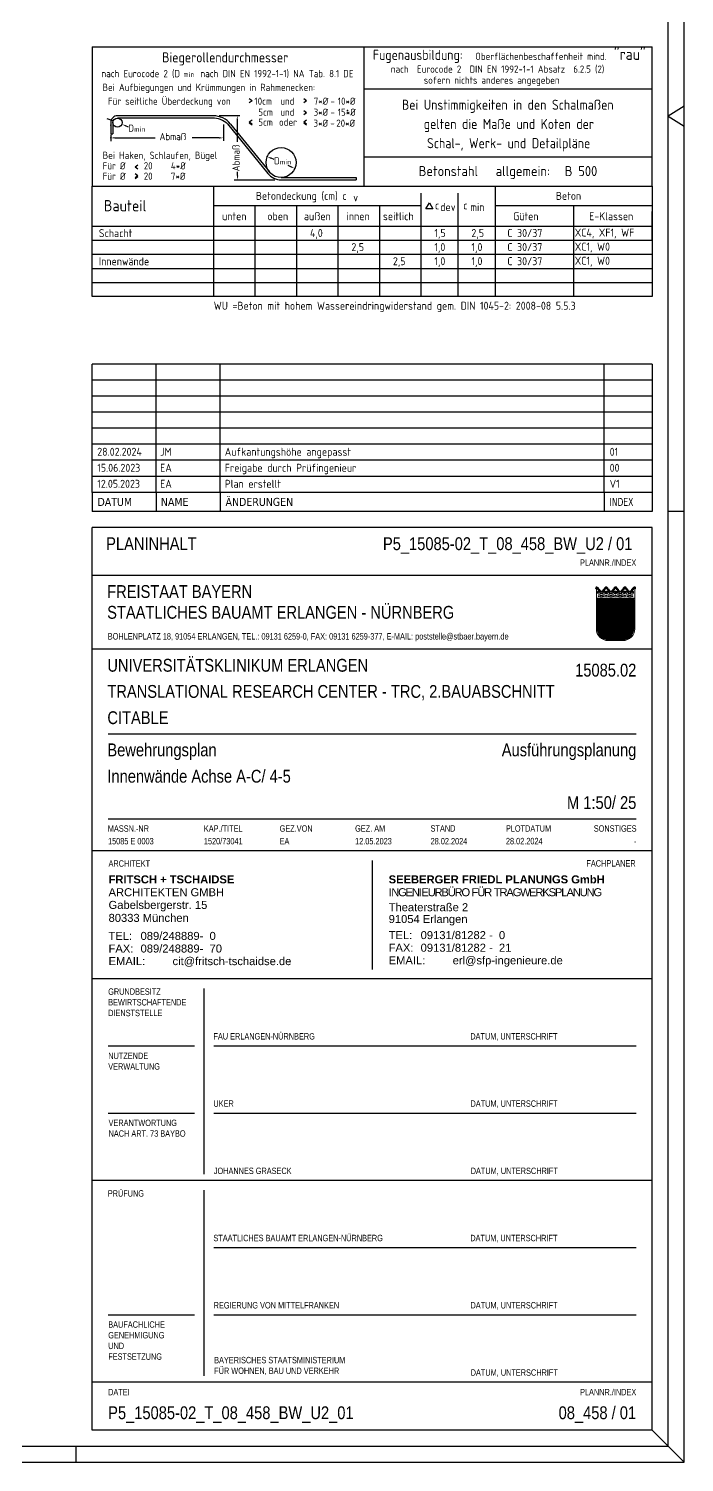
# Model space of a CAD drawing. Extents: x 40 to 158, y 100 to 142.
# Drawn here: x 98.66 to 108.91, y 99.59 to 121.98 of the extents above; entities that cross this region are included whole.
import ezdxf
from ezdxf.enums import TextEntityAlignment as Align

# ---------------------------------------------------------------- set-up
doc = ezdxf.new("R2010")
doc.units = 0
doc.header["$LTSCALE"] = 0.5
doc.linetypes.add('AUSGEZOGEN', pattern=[1000.01, 1000, 0.01])
for name, color, linetype in [('40 A Plankopf Text F+T', 7, 'Continuous'), ('BET-ANS', 7, 'Continuous'), ('RAHMEN', 7, 'Continuous'), ('STEMPEL', 7, 'Continuous'), ('TEXT', 7, 'Continuous')]:
    doc.layers.add(name, color=color, linetype=linetype)
doc.layers.add('NOPLOT', color=7, linetype='Continuous', plot=False)
doc.styles.add('ERSTELLTER_STIL_3', font='arial.ttf')
doc.styles.add('ERSTELLTER_STIL_4', font='arialbd.ttf')
doc.styles.add('helv', font='tahoma.ttf')
doc.styles.add('plankopf_ArialN', font='ARIALN.TTF')
doc.styles.add('txt', font='isocp.shx')
pattern_1 = [(0, (-322.07857, -163.97815), (8e-17, 0.254), [])]

# ---------------------------------------------------------------- blocks, each defined once
blk = doc.blocks.new('Bundeslandwappen')
at = {"lineweight": 9, "true_color": 0xffffff}
for points in [[(-5.75, 16.5), (-5.98, 16.5), (-5.98, 16.29), (-5.75, 16.29)], [(-5.09, 15.68), (-5.31, 15.68), (-5.31, 15.47), (-5.09, 15.47)], [(-3.49, 15.68), (-3.71, 15.68), (-3.71, 15.47), (-3.49, 15.47)], [(-2.82, 16.5), (-3.05, 16.5), (-3.05, 16.29), (-2.82, 16.29)], [(-2.15, 15.68), (-2.38, 15.68), (-2.38, 15.47), (-2.15, 15.47)], [(-0.56, 15.68), (-0.78, 15.68), (-0.78, 15.47), (-0.56, 15.47)], [(0.11, 16.5), (-0.11, 16.5), (-0.11, 16.29), (0.11, 16.29)], [(0.78, 15.68), (0.56, 15.68), (0.56, 15.47), (0.78, 15.47)], [(2.38, 15.68), (2.15, 15.68), (2.15, 15.47), (2.38, 15.47)], [(3.05, 16.5), (2.82, 16.5), (2.82, 16.29), (3.05, 16.29)], [(3.71, 15.68), (3.49, 15.68), (3.49, 15.47), (3.71, 15.47)], [(5.31, 15.68), (5.09, 15.68), (5.09, 15.47), (5.31, 15.47)], [(5.98, 16.5), (5.75, 16.5), (5.75, 16.29), (5.98, 16.29)]]:
    blk.add_hatch(color=7, dxfattribs=at).paths.add_polyline_path(points)
at = {"true_color": 0xffffff}
for points in [[(-5.34, 12.59), (-5.7, 12.59), (-5.7, 12.19), (-5.07, 11.96)], [(-3.57, 8.42), (-5.7, 9.18), (-5.7, 6.17), (-2.07, 4.88)], [(-1.42, 10.67), (-5.07, 11.96), (-3.57, 8.42), (0.08, 7.13)], [(0.86, 12.59), (-2.24, 12.59), (-1.42, 10.67), (2.23, 9.38)], [(3.96, 12.59), (1.66, 12.59), (4.37, 11.63)], [(5.7, 8.15), (2.23, 9.38), (3.73, 5.84), (5.7, 5.14)], [(5.7, 11.16), (4.37, 11.63), (5.7, 8.5)], [(-5.7, 6.14), (-5.7, 3.7, 0.041392), (-5.65, 3.14), (-4.21, 2.63)], [(1.58, 3.59), (-2.07, 4.88), (-0.56, 1.34), (2.36, 0.3, 0.043654), (2.95, 0.36)], [(3.73, 5.84), (0.08, 7.13), (1.58, 3.59), (5.23, 2.29)], [(-0.56, 1.34), (-4.21, 2.63), (-3.29, 0.45, 0.073774), (-2.3, 0.3), (-0.12, 0.3)]]:
    blk.add_hatch(color=7, dxfattribs=at).paths.add_polyline_path(points)
at = {"lineweight": 9}
h = blk.add_hatch(dxfattribs=at)
h.set_pattern_fill('ANSI31', color=256, scale=0.08, angle=315, style=0)
h.set_pattern_definition(pattern_1)
h.paths.add_polyline_path([(-5.07, 11.96), (-5.7, 12.19), (-5.7, 9.18), (-3.57, 8.42)])
h = blk.add_hatch(dxfattribs=at)
h.set_pattern_fill('ANSI31', color=256, scale=0.08, angle=315, style=0)
h.set_pattern_definition(pattern_1)
h.paths.add_polyline_path([(-2.24, 12.59), (-5.34, 12.59), (-5.07, 11.96), (-1.42, 10.67)])
h = blk.add_hatch(dxfattribs=at)
h.set_pattern_fill('ANSI31', color=256, scale=0.08, angle=315, style=0)
h.set_pattern_definition(pattern_1)
h.paths.add_polyline_path([(2.23, 9.38), (-1.42, 10.67), (0.08, 7.13), (3.73, 5.84)])
h = blk.add_hatch(dxfattribs=at)
h.set_pattern_fill('ANSI31', color=256, scale=0.08, angle=315, style=0)
h.set_pattern_definition(pattern_1)
h.paths.add_polyline_path([(4.37, 11.63), (1.66, 12.59), (0.86, 12.59), (2.23, 9.38), (5.7, 8.15), (5.7, 8.5)])
h = blk.add_hatch(dxfattribs=at)
h.set_pattern_fill('ANSI31', color=256, scale=0.08, angle=315, style=0)
h.set_pattern_definition(pattern_1)
h.paths.add_polyline_path([(5.7, 12.59), (3.96, 12.59), (4.37, 11.63), (5.7, 11.16)])
h = blk.add_hatch(dxfattribs=at)
h.set_pattern_fill('ANSI31', color=256, scale=0.08, angle=315, style=0)
h.set_pattern_definition(pattern_1)
h.paths.add_polyline_path([(-2.07, 4.88), (-5.7, 6.17), (-5.7, 6.14), (-4.21, 2.63), (-0.56, 1.34)])
h = blk.add_hatch(dxfattribs=at)
h.set_pattern_fill('ANSI31', color=256, scale=0.08, angle=315, style=0)
h.set_pattern_definition(pattern_1)
h.paths.add_polyline_path([(0.08, 7.13), (-3.57, 8.42), (-2.07, 4.88), (1.58, 3.59)])
h = blk.add_hatch(dxfattribs=at)
h.set_pattern_fill('ANSI31', color=256, scale=0.08, angle=315, style=0)
h.set_pattern_definition(pattern_1)
h.paths.add_polyline_path([(5.7, 5.14), (3.73, 5.84), (5.23, 2.29), (5.37, 2.24, 0.111178), (5.7, 3.7)])
h = blk.add_hatch(dxfattribs=at)
h.set_pattern_fill('ANSI31', color=256, scale=0.08, angle=315, style=0)
h.set_pattern_definition(pattern_1)
h.paths.add_polyline_path([(-4.21, 2.63), (-5.65, 3.14, 0.285055), (-3.29, 0.45)])
h = blk.add_hatch(dxfattribs=at)
h.set_pattern_fill('ANSI31', color=256, scale=0.08, angle=315, style=0)
h.set_pattern_definition(pattern_1)
h.paths.add_polyline_path([(-0.56, 1.34), (-0.12, 0.3), (2.3, 0.3, 0.004354), (2.36, 0.3)])
h = blk.add_hatch(dxfattribs=at)
h.set_pattern_fill('ANSI31', color=256, scale=0.08, angle=315, style=0)
h.set_pattern_definition(pattern_1)
h.paths.add_polyline_path([(5.31, 2.11), (5.23, 2.29), (1.58, 3.59), (2.95, 0.36, 0.22704)])
for p, q in [((-6, 16.1), (-6, 3.7)), ((-5.64, 14.97), (-5.64, 15.18)), ((-5.61, 16.59), (-5.62, 16.68)), ((-5.33, 15.19), (-5.33, 15.05)), ((-4.68, 14.54), (-5.26, 14.54)), ((-4.12, 14.54), (-3.54, 14.54)), ((-3.47, 15.19), (-3.47, 15.05)), ((-3.36, 13.9), (-2.93, 14.17)), ((-2.93, 13.63), (-3.36, 13.9)), ((-3.19, 16.59), (-3.18, 16.67)), ((-3.16, 14.97), (-3.16, 15.18)), ((-2.93, 15.58), (-2.93, 14.47)), ((-2.93, 14.17), (-2.5, 13.9)), ((-2.5, 13.9), (-2.93, 13.63)), ((-2.71, 14.97), (-2.71, 15.18)), ((-2.68, 16.59), (-2.69, 16.67)), ((-2.4, 15.19), (-2.4, 15.05)), ((-1.74, 14.54), (-2.32, 14.54)), ((-1.19, 14.54), (-0.61, 14.54)), ((-0.54, 15.19), (-0.54, 15.05)), ((0, 14.17), (-0.43, 13.9)), ((-0.43, 13.9), (0, 13.63)), ((-0.25, 16.59), (-0.24, 16.67)), ((-0.22, 14.97), (-0.22, 15.18)), ((0, 15.58), (0, 14.47)), ((0.43, 13.9), (0, 14.17)), ((0, 13.63), (0.43, 13.9)), ((0.22, 14.97), (0.22, 15.18)), ((0.25, 16.59), (0.24, 16.67)), ((0.54, 15.19), (0.54, 15.05)), ((1.19, 14.54), (0.61, 14.54)), ((1.74, 14.54), (2.32, 14.54)), ((2.4, 15.19), (2.4, 15.05)), ((2.93, 14.17), (2.5, 13.9)), ((2.5, 13.9), (2.93, 13.63)), ((2.68, 16.59), (2.69, 16.67)), ((2.71, 14.97), (2.71, 15.18)), ((2.93, 15.58), (2.93, 14.47)), ((3.36, 13.9), (2.93, 14.17)), ((2.93, 13.63), (3.36, 13.9)), ((3.16, 14.97), (3.16, 15.18)), ((3.19, 16.59), (3.18, 16.67)), ((3.47, 15.19), (3.47, 15.05)), ((4.12, 14.54), (3.54, 14.54)), ((4.68, 14.54), (5.26, 14.54)), ((5.33, 15.19), (5.33, 15.05)), ((5.61, 16.59), (5.62, 16.68)), ((5.64, 14.97), (5.64, 15.18)), ((6, 3.7), (6, 16.1)), ((-6, 13.29), (6, 13.29)), ((-6, 12.94), (6, 12.94)), ((-5.7, 12.59), (-5.7, 3.7)), ((-5.7, 12.59), (5.7, 12.59)), ((-5.7, 12.19), (5.7, 8.15)), ((-5.7, 9.18), (5.7, 5.14)), ((-5.34, 12.59), (-0.12, 0.3)), ((-2.24, 12.59), (2.95, 0.36)), ((0.86, 12.59), (5.31, 2.11)), ((1.66, 12.59), (5.7, 11.16)), ((3.96, 12.59), (5.7, 8.5)), ((5.7, 3.7), (5.7, 12.59)), ((-5.7, 6.17), (5.37, 2.24)), ((-5.7, 6.14), (-3.29, 0.45)), ((-5.66, 3.14), (2.36, 0.3)), ((-2.3, 0.3), (2.3, 0.3)), ((-2.3, 0), (2.3, 0))]:
    blk.add_line(p, q, dxfattribs=at)
for points in [[(-5.75, 16.29), (-5.98, 16.29), (-5.98, 16.5), (-5.75, 16.5)], [(-5.09, 15.47), (-5.31, 15.47), (-5.31, 15.68), (-5.09, 15.68)], [(-4.07, 13.71), (-4.83, 13.71), (-4.83, 14.1), (-4.07, 14.1)], [(-3.71, 15.47), (-3.49, 15.47), (-3.49, 15.68), (-3.71, 15.68)], [(-2.82, 16.29), (-3.05, 16.29), (-3.05, 16.5), (-2.82, 16.5)], [(-2.15, 15.47), (-2.38, 15.47), (-2.38, 15.68), (-2.15, 15.68)], [(-1.8, 13.71), (-1.04, 13.71), (-1.04, 14.1), (-1.8, 14.1)], [(-0.78, 15.47), (-0.56, 15.47), (-0.56, 15.68), (-0.78, 15.68)], [(0.11, 16.29), (-0.11, 16.29), (-0.11, 16.5), (0.11, 16.5)], [(0.78, 15.47), (0.56, 15.47), (0.56, 15.68), (0.78, 15.68)], [(1.8, 13.71), (1.04, 13.71), (1.04, 14.1), (1.8, 14.1)], [(2.15, 15.47), (2.38, 15.47), (2.38, 15.68), (2.15, 15.68)], [(3.05, 16.29), (2.82, 16.29), (2.82, 16.5), (3.05, 16.5)], [(3.71, 15.47), (3.49, 15.47), (3.49, 15.68), (3.71, 15.68)], [(4.07, 13.71), (4.83, 13.71), (4.83, 14.1), (4.07, 14.1)], [(5.09, 15.47), (5.31, 15.47), (5.31, 15.68), (5.09, 15.68)], [(5.75, 16.29), (5.98, 16.29), (5.98, 16.5), (5.75, 16.5)]]:
    blk.add_lwpolyline(points, close=True, dxfattribs=at)
for centre in [(-5.28, 13.9), (-3.71, 13.9), (-2.2, 13.9), (-0.68, 13.9), (0.68, 13.9), (2.2, 13.9), (3.71, 13.9), (5.28, 13.9)]:
    blk.add_circle(centre, 0.123, dxfattribs=at)
for centre, radius, start, end in [((-5.89, 16.45), 0.362, 44.6681, 253.1183), ((-5.67, 16.67), 0.05, 6.6615, 44.6681), ((-5.49, 15.18), 0.157, 3.2756, 179.5521), ((-5.19, 14.99), 0.453, 182.8328, 261.3043), ((-5.56, 16.59), 0.05, 186.6615, 265.6209), ((-5.42, 15.99), 0.179, 74.7883, 15.1356), ((-5.59, 16.26), 0.281, 346.0232, 85.6209), ((-5.36, 16.21), 0.05, 254.7883, 346.0232), ((-5.26, 15.23), 0.191, 249.6358, 3.0857), ((-5.2, 16.05), 0.05, 93.0633, 195.1356), ((-5.19, 15.87), 0.224, 350.9542, 93.0633), ((-5.02, 15.24), 0.05, 82.9467, 183.0857), ((-4.99, 15.54), 0.249, 262.9467, 77.8855), ((-4.92, 15.83), 0.05, 170.9542, 257.8855), ((-4.62, 14.89), 0.224, 71.4, 0), ((-4.71, 14.85), 0.312, 275.9649, 353.9773), ((-4.4, 15.24), 0.208, 317.0775, 222.9225), ((-4.18, 14.89), 0.224, 180, 108.6), ((-4.09, 14.85), 0.312, 186.0227, 264.0351), ((-3.81, 15.54), 0.249, 102.1145, 277.0533), ((-3.88, 15.83), 0.05, 282.1145, 9.0458), ((-3.61, 15.87), 0.224, 86.9367, 189.0458), ((-3.78, 15.24), 0.05, 356.9143, 97.0533), ((-3.54, 15.23), 0.191, 176.9143, 290.3642), ((-3.6, 16.05), 0.05, 344.8644, 86.9367), ((-3.38, 15.99), 0.179, 164.8644, 105.2117), ((-3.61, 14.99), 0.453, 278.6957, 357.1672), ((-3.21, 16.26), 0.281, 94.3791, 193.9768), ((-3.44, 16.21), 0.05, 193.9768, 285.2117), ((-3.31, 15.18), 0.157, 0.4479, 176.7244), ((-3.24, 16.59), 0.05, 274.3791, 353.3385), ((-3.13, 16.67), 0.05, 155.2288, 173.3385), ((-2.93, 16.58), 0.264, 24.0166, 155.3409), ((-2.55, 15.18), 0.157, 3.2756, 179.5521), ((-2.26, 14.99), 0.453, 182.8328, 261.3043), ((-2.74, 16.66), 0.05, 6.6615, 24.0166), ((-2.63, 16.59), 0.05, 186.6615, 265.6209), ((-2.49, 15.99), 0.179, 74.7883, 15.1356), ((-2.65, 16.26), 0.281, 346.0232, 85.6209), ((-2.43, 16.21), 0.05, 254.7883, 346.0232), ((-2.33, 15.23), 0.191, 249.6358, 3.0857), ((-2.27, 16.05), 0.05, 93.0633, 195.1356), ((-2.26, 15.87), 0.224, 350.9542, 93.0633), ((-2.09, 15.24), 0.05, 82.9467, 183.0857), ((-2.05, 15.54), 0.249, 262.9467, 77.8855), ((-1.99, 15.83), 0.05, 170.9542, 257.8855), ((-1.69, 14.89), 0.224, 71.4, 0), ((-1.78, 14.85), 0.312, 275.9649, 353.9773), ((-1.47, 15.24), 0.208, 317.0775, 222.9225), ((-1.24, 14.89), 0.224, 180, 108.6), ((-1.16, 14.85), 0.312, 186.0227, 264.0351), ((-0.88, 15.54), 0.249, 102.1145, 277.0533), ((-0.94, 15.83), 0.05, 282.1145, 9.0458), ((-0.67, 15.87), 0.224, 86.9367, 189.0458), ((-0.84, 15.24), 0.05, 356.9143, 97.0533), ((-0.6, 15.23), 0.191, 176.9143, 290.3642), ((-0.66, 16.05), 0.05, 344.8644, 86.9367), ((-0.44, 15.99), 0.179, 164.8644, 105.2117), ((-0.68, 14.99), 0.453, 278.6957, 357.1672), ((-0.28, 16.26), 0.281, 94.3791, 193.9768), ((-0.5, 16.21), 0.05, 193.9768, 285.2117), ((-0.38, 15.18), 0.157, 0.4479, 176.7244), ((-0.3, 16.59), 0.05, 274.3791, 353.3385), ((0, 16.58), 0.264, 24.0166, 155.3409), ((-0.19, 16.67), 0.05, 155.2288, 173.3385), ((0.38, 15.18), 0.157, 3.2756, 179.5521), ((0.68, 14.99), 0.453, 182.8328, 261.3043), ((0.19, 16.66), 0.05, 6.6615, 24.0166), ((0.3, 16.59), 0.05, 186.6615, 265.6209), ((0.44, 15.99), 0.179, 74.7883, 15.1356), ((0.28, 16.26), 0.281, 346.0232, 85.6209), ((0.5, 16.21), 0.05, 254.7883, 346.0232), ((0.6, 15.23), 0.191, 249.6358, 3.0857), ((0.66, 16.05), 0.05, 93.0633, 195.1356), ((0.67, 15.87), 0.224, 350.9542, 93.0633), ((0.84, 15.24), 0.05, 82.9467, 183.0857), ((0.88, 15.54), 0.249, 262.9467, 77.8855), ((0.94, 15.83), 0.05, 170.9542, 257.8855), ((1.24, 14.89), 0.224, 71.4, 0), ((1.16, 14.85), 0.312, 275.9649, 353.9773), ((1.47, 15.24), 0.208, 317.0775, 222.9225), ((1.69, 14.89), 0.224, 180, 108.6), ((1.78, 14.85), 0.312, 186.0227, 264.0351), ((2.05, 15.54), 0.249, 102.1145, 277.0533), ((1.99, 15.83), 0.05, 282.1145, 9.0458), ((2.26, 15.87), 0.224, 86.9367, 189.0458), ((2.09, 15.24), 0.05, 356.9143, 97.0533), ((2.33, 15.23), 0.191, 176.9143, 290.3642), ((2.27, 16.05), 0.05, 344.8644, 86.9367), ((2.49, 15.99), 0.179, 164.8644, 105.2117), ((2.26, 14.99), 0.453, 278.6957, 357.1672), ((2.65, 16.26), 0.281, 94.3791, 193.9768), ((2.43, 16.21), 0.05, 193.9768, 285.2117), ((2.55, 15.18), 0.157, 0.4479, 176.7244), ((2.63, 16.59), 0.05, 274.3791, 353.3385), ((2.93, 16.58), 0.264, 24.0166, 155.3409), ((2.74, 16.67), 0.05, 155.2288, 173.3385), ((3.31, 15.18), 0.157, 3.2756, 179.5521), ((3.61, 14.99), 0.453, 182.8328, 261.3043), ((3.13, 16.66), 0.05, 6.6615, 24.0166), ((3.24, 16.59), 0.05, 186.6615, 265.6209), ((3.38, 15.99), 0.179, 74.7883, 15.1356), ((3.21, 16.26), 0.281, 346.0232, 85.6209), ((3.44, 16.21), 0.05, 254.7883, 346.0232), ((3.54, 15.23), 0.191, 249.6358, 3.0857), ((3.6, 16.05), 0.05, 93.0633, 195.1356), ((3.61, 15.87), 0.224, 350.9542, 93.0633), ((3.78, 15.24), 0.05, 82.9467, 183.0857), ((3.81, 15.54), 0.249, 262.9467, 77.8855), ((3.88, 15.83), 0.05, 170.9542, 257.8855), ((4.18, 14.89), 0.224, 71.4, 0), ((4.09, 14.85), 0.312, 275.9649, 353.9773), ((4.4, 15.24), 0.208, 317.0775, 222.9225), ((4.62, 14.89), 0.224, 180, 108.6), ((4.71, 14.85), 0.312, 186.0227, 264.0351), ((4.99, 15.54), 0.249, 102.1145, 277.0533), ((4.92, 15.83), 0.05, 282.1145, 9.0458), ((5.19, 15.87), 0.224, 86.9367, 189.0458), ((5.02, 15.24), 0.05, 356.9143, 97.0533), ((5.26, 15.23), 0.191, 176.9143, 290.3642), ((5.2, 16.05), 0.05, 344.8644, 86.9367), ((5.42, 15.99), 0.179, 164.8644, 105.2117), ((5.19, 14.99), 0.453, 278.6957, 357.1672), ((5.59, 16.26), 0.281, 94.3791, 193.9768), ((5.36, 16.21), 0.05, 193.9768, 285.2117), ((5.49, 15.18), 0.157, 0.4479, 176.7244), ((5.56, 16.59), 0.05, 274.3791, 353.3385), ((5.67, 16.67), 0.05, 135.3319, 173.3385), ((5.89, 16.45), 0.362, 286.8817, 135.3319), ((-2.3, 3.7), 3.7, 180, 270), ((-2.3, 3.7), 3.4, 180, 270), ((2.3, 3.7), 3.7, 270, 0), ((2.3, 3.7), 3.4, 270, 0)]:
    blk.add_arc(centre, radius, start, end, dxfattribs=at)
blk = doc.blocks.new('Plankopf_PU')
for p, q in [((-18.5, 25.4), (-18.5, 27.7)), ((-1, 27.7), (-18.5, 27.7)), ((-1, 27.7), (-18.5, 27.7)), ((-1, 25.4), (-1, 27.7)), ((-1, 25.4), (-18.5, 25.4)), ((-1, 25.4), (-18.5, 25.4)), ((-18.5, 19.1), (-18.5, 25.4)), ((-1, 19.1), (-1, 25.4)), ((-1.5, 22.75), (-18, 22.75)), ((-18, 20.1), (-1.5, 20.1)), ((-18.5, 15.1), (-18.5, 19.1)), ((-1, 19.1), (-18.5, 19.1)), ((-1, 15.1), (-1, 19.1)), ((-9.75, 18.8), (-9.75, 15.4)), ((-1, 15.1), (-18.5, 15.1)), ((-1, 15.1), (-18.5, 15.1)), ((-18.5, 8.8), (-18.5, 15.1)), ((-15, 9), (-15, 14.8)), ((-1, 8.8), (-1, 15.1)), ((-15.3, 13), (-18, 13)), ((-1.5, 13), (-14.7, 13)), ((-15.3, 10.9), (-18, 10.9)), ((-1.5, 10.9), (-14.7, 10.9)), ((-18.5, 2.5), (-18.5, 8.8)), ((-1, 8.8), (-18.5, 8.8)), ((-1, 2.5), (-1, 8.8)), ((-15, 2.7), (-15, 8.5)), ((-1.5, 6.7), (-14.7, 6.7)), ((-15.3, 4.6), (-18, 4.6)), ((-1.5, 4.6), (-14.7, 4.6)), ((-1, 2.5), (-18.5, 2.5)), ((-18.5, 1), (-18.5, 2.5)), ((-1, 2.5), (-18.5, 2.5)), ((-1, 1), (-1, 2.5)), ((-1, 1), (-18.5, 1))]:
    blk.add_line(p, q)
at = {"xscale": 0.1, "yscale": 0.1, "zscale": 0.1}
blk.add_blockref('Bundeslandwappen', (-2.148, 25.669), dxfattribs=at)
at = {"linetype": 'AUSGEZOGEN', "lineweight": 35, "style": 'plankopf_ArialN'}
for s, height, p in [('FREISTAAT BAYERN', 0.4, (-18.032, 27.401)), ('PRÜFUNG', 0.2, (-18.013, 8.5))]:
    blk.add_text(s, height=height, dxfattribs=at).set_placement(p, align=Align.TOP_LEFT)
blk.add_text('STAATLICHES BAUAMT ERLANGEN - NÜRNBERG', height=0.4, dxfattribs=at).set_placement((-18.032, 26.552), align=Align.MIDDLE_LEFT)
at = {"style": 'plankopf_ArialN'}
for s, p in [('BOHLENPLATZ 18, 91054 ERLANGEN, TEL.: 09131 6259-0, FAX: 09131 6259-377, E-MAIL: poststelle@stbaer.bayern.de', (-18.012, 25.702)), ('MASSN.-NR', (-18.011, 19.698)), ('KAP./TITEL', (-15.01, 19.698)), ('GEZ.VON', (-12.644, 19.7)), ('GEZ. AM', (-10.286, 19.7)), ('STAND', (-7.927, 19.702)), ('PLOTDATUM', (-5.574, 19.7)), ('FAU ERLANGEN-NÜRNBERG', (-14.712, 13.207)), ('DATUM, UNTERSCHRIFT', (-6.687, 13.207)), ('UKER', (-14.712, 11.107)), ('DATUM, UNTERSCHRIFT', (-6.68, 11.106)), ('JOHANNES GRASECK', (-14.7, 9.005)), ('DATUM, UNTERSCHRIFT', (-6.675, 9.005)), ('STAATLICHES BAUAMT ERLANGEN-NÜRNBERG', (-14.712, 6.907)), ('DATUM, UNTERSCHRIFT', (-6.687, 6.907)), ('REGIERUNG VON MITTELFRANKEN', (-14.705, 4.806)), ('DATUM, UNTERSCHRIFT', (-6.68, 4.806)), ('DATUM, UNTERSCHRIFT', (-6.675, 2.705)), ('DATEI', (-18.002, 2.095))]:
    blk.add_text(s, height=0.2, dxfattribs=at).set_placement(p)
for s, p in [('SONSTIGES', (-1.493, 19.7)), ('PLANNR./INDEX', (-1.501, 2.095))]:
    blk.add_text(s, height=0.2, dxfattribs=at).set_placement(p, align=Align.RIGHT)
at = {"linetype": 'AUSGEZOGEN', "lineweight": 35, "style": 'plankopf_ArialN'}
blk.add_text('ARCHITEKT', height=0.2, dxfattribs=at).set_placement((-17.989, 18.607))
blk.add_text('FACHPLANER', height=0.2, dxfattribs=at).set_placement((-1.52, 18.611), align=Align.RIGHT)
at = {"insert": (-5.574, 19.303), "char_height": 0.2, "attachment_point": 7, "style": 'plankopf_ArialN'}
blk.add_mtext('28.02.2024', dxfattribs=at)
at = {"char_height": 0.2, "attachment_point": 1, "style": 'plankopf_ArialN'}
for s, insert, width in [('GRUNDBESITZ\\PBEWIRTSCHAFTENDE DIENSTSTELLE', (-18, 14.804), 2.5), ('NUTZENDE^JVERWALTUNG', (-17.998, 12.8), 2.69843), ('VERANTWORTUNG  NACH ART. 73 BAYBO', (-17.988, 10.705), 2.68768), ('BAUFACHLICHE GENEHMIGUNG UND FESTSETZUNG', (-17.998, 4.404), 2.2311), ('BAYERISCHES STAATSMINISTERIUM ^JFÜR WOHNEN, BAU UND VERKEHR', (-14.689, 3.294), 9.29412)]:
    blk.add_mtext(s, dxfattribs=dict(at, insert=insert, width=width))
at = {"style": 'plankopf_ArialN'}
for tag, p in [('PROJEKTBEZEICHNUNGZ1', (-18.025, 24.578)), ('PROJEKTBEZEICHNUNGZ2', (-18.025, 23.761)), ('PROJEKTBEZEICHNUNGZ3', (-18.025, 22.941))]:
    blk.add_attdef(tag, text='', height=0.4, dxfattribs=at).set_placement(p, align=Align.BOTTOM_LEFT)
for tag, p in [('GEB.-NR', (-1.5, 24.946)), ('0.000X', (-1.507, 1.749))]:
    blk.add_attdef(tag, text='', height=0.4, dxfattribs=at).set_placement(p, align=Align.TOP_RIGHT)
for tag, p, height in [('PLANINHALTZ1', (-18.025, 22.055), 0.4), ('PLANINHALTZ2', (-18.025, 21.232), 0.4), ('PLANINHALTZ3', (-18.025, 20.409), 0.4), ('MASSN.-NR', (-18.005, 19.303), 0.2), ('KAPITEL/TITEL', (-15.01, 19.303), 0.2), ('GEZ_VON', (-12.644, 19.303), 0.2), ('GEZ_AM', (-10.286, 19.303), 0.2), ('STAND', (-7.927, 19.303), 0.2)]:
    blk.add_attdef(tag, p, '', height=height, dxfattribs=at)
for tag, height, p in [('PLANUNGSPHASE', 0.4, (-1.5, 22.055)), ('PROJEKTKATEGORIE', 0.4, (-1.5, 21.232)), ('MAßSTAB', 0.4, (-1.5, 20.409)), ('SONSTIGES', 0.2, (-1.5, 19.303))]:
    blk.add_attdef(tag, text='', height=height, dxfattribs=at).set_placement(p, align=Align.RIGHT)
at = {"layer": '40 A Plankopf Text F+T', "color": 7, "linetype": 'Continuous', "lineweight": 13, "char_height": 0.25, "attachment_point": 7}
for s, insert, style in [('\\A1;ARCHITEKTEN GMBH', (-17.988, 17.68), 'ERSTELLTER_STIL_3'), ('\\A1;FRITSCH + TSCHAIDSE ', (-17.988, 18.081), 'ERSTELLTER_STIL_4'), ('\\A1;SEEBERGER FRIEDL PLANUNGS GmbH', (-9.238, 18.081), 'ERSTELLTER_STIL_4'), ('\\A1;{\\T0.8;INGENIEURBÜRO FÜR TRAGWERKSPLANUNG}', (-9.238, 17.68), 'ERSTELLTER_STIL_3'), ('\\A1;Gabelsbergerstr. 15', (-17.988, 17.212), 'ERSTELLTER_STIL_3'), ('\\A1;Theaterstraße 2', (-9.238, 17.212), 'ERSTELLTER_STIL_3'), ('\\A1;80333 München', (-17.988, 16.879), 'ERSTELLTER_STIL_3'), ('\\A1;91054 Erlangen', (-9.238, 16.771), 'ERSTELLTER_STIL_3')]:
    blk.add_mtext(s, dxfattribs=dict(at, insert=insert, style=style))
at = {"layer": '40 A Plankopf Text F+T', "color": 7, "linetype": 'Continuous', "lineweight": 13, "char_height": 0.25, "attachment_point": 7, "line_spacing_factor": 0.945293, "style": 'ERSTELLTER_STIL_3'}
for s, insert in [('\\A1;TEL: ^I089/248889-  0\\PFAX: ^I089/248889-  70\\PEMAIL: ^Icit@fritsch-tschaidse.de', (-17.988, 15.481)), ('\\A1;TEL: ^I09131/81282 -  0\\PFAX: ^I09131/81282 -  21\\PEMAIL: ^Ierl@sfp-ingenieure.de', (-9.238, 15.481))]:
    blk.add_mtext(s, dxfattribs=dict(at, insert=insert))
blk = doc.blocks.new('Plankopf-ER')
at = {"layer": 'RAHMEN', "color": 7, "linetype": 'Continuous'}
for p, q in [((-0.5, 4.6), (-18, 4.6)), ((-18, 4.1), (-18, 4.6)), ((-16, 4.1), (-16, 4.6)), ((-14, 4.1), (-14, 4.6)), ((-2, 4.1), (-2, 4.6)), ((-0.5, 4.6), (-0.5, 4.1)), ((-0.5, 4.1), (-18, 4.1)), ((-18, 3.6), (-18, 4.1)), ((-16, 3.6), (-16, 4.1)), ((-14, 3.6), (-14, 4.1)), ((-2, 3.6), (-2, 4.1)), ((-0.5, 4.1), (-0.5, 3.6)), ((-0.5, 3.6), (-18, 3.6)), ((-18, 3.1), (-18, 3.6)), ((-16, 3.1), (-16, 3.6)), ((-14, 3.1), (-14, 3.6)), ((-2, 3.1), (-2, 3.6)), ((-0.5, 3.6), (-0.5, 3.1)), ((-0.5, 3.1), (-18, 3.1)), ((-18, 2.6), (-18, 3.1)), ((-16, 2.6), (-16, 3.1)), ((-14, 2.6), (-14, 3.1)), ((-2, 2.6), (-2, 3.1)), ((-0.5, 3.1), (-0.5, 2.6)), ((-0.5, 2.6), (-18, 2.6)), ((-18, 2.1), (-18, 2.6)), ((-16, 2.1), (-16, 2.6)), ((-14, 2.1), (-14, 2.6)), ((-2, 2.1), (-2, 2.6)), ((-0.5, 2.6), (-0.5, 2.1)), ((-0.5, 2.1), (-18, 2.1)), ((-18, 1.6), (-18, 2.1)), ((-16, 1.6), (-16, 2.1)), ((-14, 1.6), (-14, 2.1)), ((-2, 1.6), (-2, 2.1)), ((-0.5, 2.1), (-0.5, 1.6)), ((-0.5, 1.6), (-18, 1.6)), ((-18, 1.1), (-18, 1.6)), ((-16, 1.1), (-16, 1.6)), ((-14, 1.1), (-14, 1.6)), ((-2, 1.1), (-2, 1.6)), ((-0.5, 1.6), (-0.5, 1.1)), ((-0.5, 1.1), (-18, 1.1)), ((-18, 0.6), (-18, 1.1)), ((-16, 0.6), (-16, 1.1)), ((-14, 0.6), (-14, 1.1)), ((-2, 0.6), (-2, 1.1)), ((-0.5, 1.1), (-0.5, 0.6)), ((-0.5, 0.6), (-18, 0.6)), ((-18, 0.6), (-18, 0)), ((-16, 0.6), (-16, 0)), ((-14, 0.6), (-14, 0)), ((-2, 0.6), (-2, 0)), ((-0.5, 0.6), (-0.5, 0)), ((-0.5, 0), (-18, 0))]:
    blk.add_line(p, q, dxfattribs=at)
at = {"layer": 'RAHMEN', "color": 7, "linetype": 'Continuous', "style": 'txt'}
for tag, p in [('INDEX-D8', (-17.841, 4.242)), ('INDEX-N8', (-15.876, 4.242)), ('INDEX-X8', (-13.857, 4.242)), ('INDEX8', (-1.833, 4.242)), ('INDEX-D7', (-17.841, 3.742)), ('INDEX-N7', (-15.876, 3.742)), ('INDEX-X7', (-13.857, 3.742)), ('INDEX7', (-1.833, 3.742)), ('INDEX-D6', (-17.841, 3.242)), ('INDEX-N6', (-15.876, 3.242)), ('INDEX-X6', (-13.857, 3.242)), ('INDEX6', (-1.833, 3.242)), ('INDEX-D5', (-17.841, 2.742)), ('INDEX-N5', (-15.876, 2.742)), ('INDEX-X5', (-13.857, 2.742)), ('INDEX5', (-1.833, 2.742)), ('INDEX-D4', (-17.841, 2.242)), ('INDEX-N4', (-15.876, 2.242)), ('INDEX-X4', (-13.857, 2.242)), ('INDEX4', (-1.833, 2.242)), ('INDEX-D3', (-17.841, 1.742)), ('INDEX-N3', (-15.876, 1.742)), ('INDEX-X3', (-13.857, 1.742)), ('INDEX3', (-1.833, 1.742)), ('INDEX-D2', (-17.841, 1.242)), ('INDEX-N2', (-15.876, 1.242)), ('INDEX-X2', (-13.857, 1.242)), ('INDEX2', (-1.833, 1.242)), ('INDEX-D1', (-17.841, 0.742)), ('INDEX-N1', (-15.876, 0.742)), ('INDEX-X1', (-13.857, 0.742)), ('INDEX1', (-1.833, 0.742))]:
    blk.add_attdef(tag, p, '', height=0.25, dxfattribs=at)
at = {"layer": 'STEMPEL', "color": 7, "linetype": 'Continuous', "style": 'helv'}
for s, p in [('ÄNDERUNGEN', (-13.833, 0.176)), ('DATUM', (-17.833, 0.176)), ('NAME', (-15.853, 0.176))]:
    blk.add_text(s, height=0.25, dxfattribs=at).set_placement(p)
at = {"layer": 'STEMPEL', "color": 7, "linetype": 'Continuous', "style": 'helv', "width": 0.8}
blk.add_text('INDEX', height=0.25, dxfattribs=at).set_placement((-1.833, 0.176))
blk = doc.blocks.new('A0-19-0')
at = {"layer": 'RAHMEN'}
for p, q in [((137.9, 0), (137.9, 84.1)), ((0, 0), (137.9, 0))]:
    blk.add_line(p, q, dxfattribs=at)
at = {"layer": 'RAHMEN', "color": 5}
for p, q in [((137.4, 0.5), (137.4, 83.6)), ((2, 0.5), (137.4, 0.5))]:
    blk.add_line(p, q, dxfattribs=at)
at = {"layer": 'RAHMEN', "color": 7, "linetype": 'Continuous'}
for p, q in [((137.9, 42.36), (137.4, 42.05)), ((137.4, 42.05), (137.9, 41.74))]:
    blk.add_line(p, q, dxfattribs=at)
at = {"layer": 'RAHMEN', "color": 7}
for p, q in [((137.9, 29.7), (137.4, 29.7)), ((118.9, 0), (118.9, 0.5))]:
    blk.add_line(p, q, dxfattribs=at)

msp = doc.modelspace()

# ---------------------------------------------------------------- linework, layer by layer
for p, q in [((108.4053, 114.1912), (99.6553, 114.1912)), ((99.6553, 113.4412), (99.6553, 114.1912)), ((108.4053, 113.4412), (108.4053, 114.1912))]:
    msp.add_line(p, q)
at = {"layer": 'NOPLOT', "color": 191, "linetype": 'AUSGEZOGEN'}
msp.add_line((108.4053, 100.0912), (108.9053, 99.5912), dxfattribs=at)
at = {"layer": 'RAHMEN', "color": 5, "linetype": 'Continuous'}
for p, q in [((99.6553, 121.7003), (108.4053, 121.7003)), ((99.6553, 121.7003), (99.6553, 119.5213)), ((103.9046, 119.5213), (103.9046, 121.7003)), ((108.4053, 119.5213), (108.4053, 121.7003)), ((108.4053, 118.6677), (108.4053, 119.1301))]:
    msp.add_line(p, q, dxfattribs=at)
at = {"layer": 'RAHMEN', "color": 7, "linetype": 'AUSGEZOGEN'}
for p, q in [((103.9046, 121.0428), (108.4053, 121.0428)), ((102.1534, 120.8576), (102.1098, 120.8882)), ((102.1534, 120.8576), (102.1098, 120.827)), ((103.0033, 120.8576), (102.9597, 120.8882)), ((103.0033, 120.8576), (102.9597, 120.827)), ((103.0038, 120.6679), (102.9602, 120.6984)), ((102.1098, 120.5298), (102.1534, 120.5603)), ((102.1098, 120.5298), (102.1534, 120.4992)), ((102.1098, 120.5104), (102.1534, 120.4798)), ((102.9597, 120.5298), (103.0033, 120.5603)), ((102.9597, 120.5298), (103.0033, 120.4992)), ((102.9597, 120.5104), (103.0033, 120.4798)), ((103.0038, 120.6679), (102.9602, 120.6373)), ((100.3248, 119.827), (100.3684, 119.8576)), ((100.3248, 119.827), (100.3684, 119.7964)), ((103.9046, 119.9789), (108.4053, 119.9789)), ((100.3684, 119.6861), (100.3248, 119.7167)), ((100.3684, 119.6861), (100.3248, 119.6556)), ((100.3684, 119.6667), (100.3248, 119.6362)), ((99.6553, 118.8987), (108.4053, 118.8987)), ((99.6553, 118.6787), (108.4053, 118.6787)), ((99.6553, 118.4587), (108.4053, 118.4587)), ((99.6553, 118.2387), (108.4053, 118.2387)), ((99.6553, 118.0187), (108.4053, 118.0187))]:
    msp.add_line(p, q, dxfattribs=at)
at = {"layer": 'RAHMEN', "color": 7, "linetype": 'Continuous'}
for p, q in [((99.985, 120.5417), (99.8917, 120.5775)), ((99.9447, 120.5159), (99.9447, 120.3387)), ((99.9801, 120.5159), (99.9801, 120.3387)), ((101.5466, 120.6222), (100.051, 120.6222)), ((101.5339, 120.5867), (100.051, 120.5867)), ((100.1708, 120.4702), (100.2178, 120.4521)), ((101.638, 120.6255), (101.9642, 120.6255)), ((101.7046, 120.4862), (101.7046, 120.2327)), ((101.7691, 120.4974), (102.399, 119.7221)), ((101.8176, 120.4932), (102.4237, 119.7472)), ((101.9218, 120.5582), (101.9218, 120.2172)), ((99.9447, 120.3387), (99.9801, 120.3387)), ((99.9447, 120.3273), (99.9447, 120.227)), ((100.0122, 120.2777), (100.6405, 120.2777)), ((101.6371, 120.2777), (101.2187, 120.2777)), ((102.4965, 119.9394), (102.4526, 119.9584)), ((102.7585, 119.8265), (102.7177, 119.8441)), ((101.8751, 119.6202), (102.5086, 119.6202)), ((101.9263, 119.6877), (101.9263, 119.7469)), ((102.6086, 119.6583), (103.7778, 119.6578)), ((102.6086, 119.6224), (103.7778, 119.6224)), ((103.7778, 119.6578), (103.7778, 119.6224)), ((101.5561, 117.8246), (101.5561, 119.5213)), ((104.7951, 117.7987), (104.7951, 119.4117)), ((105.3744, 117.7987), (105.3744, 119.4117)), ((105.9537, 117.7987), (105.9537, 119.5213)), ((102.2039, 117.7987), (102.2039, 119.2194)), ((102.8517, 117.7987), (102.8517, 119.2194)), ((103.4995, 117.7987), (103.4995, 119.2194)), ((104.1473, 117.7987), (104.1473, 119.2194)), ((107.1795, 117.7987), (107.1795, 119.2194)), ((101.5561, 117.7987), (101.5561, 118.8987)), ((104.7951, 117.7987), (104.7951, 118.8987)), ((108.9053, 114.4412), (108.6553, 114.4412))]:
    msp.add_line(p, q, dxfattribs=at)
at = {"layer": 'RAHMEN', "color": 1, "linetype": 'Continuous'}
for p, q in [((101.5561, 119.2194), (104.7951, 119.2194)), ((105.9537, 119.2194), (108.4053, 119.2194))]:
    msp.add_line(p, q, dxfattribs=at)
at = {"layer": 'RAHMEN', "color": 5, "linetype": 'AUSGEZOGEN'}
msp.add_lwpolyline([(99.6553, 119.5213), (108.4053, 119.5213), (108.4053, 117.7987), (99.6553, 117.7987)], close=True, dxfattribs=at)
at = {"layer": 'RAHMEN', "color": 1, "linetype": 'Continuous'}
msp.add_lwpolyline([(104.9239, 119.264), (104.9784, 119.1695), (104.8694, 119.1695)], close=True, dxfattribs=at)
at = {"layer": 'RAHMEN', "color": 7, "linetype": 'Continuous'}
for centre, radius in [((100.051, 120.5159), 0.0709), ((102.6056, 119.8924), 0.2341)]:
    msp.add_circle(centre, radius, dxfattribs=at)
for centre, radius, start, end in [((100.051, 120.5159), 0.1063, 89.99998, 180), ((101.5339, 120.2324), 0.3543, 48.41068, 90), ((101.5466, 120.273), 0.3491, 39.09564, 90), ((102.6086, 119.8924), 0.27, 219.09564, 270)]:
    msp.add_arc(centre, radius, start, end, dxfattribs=at)
for p in [(103.6428, 120.703), (99.9447, 120.4749), (99.9447, 120.2777), (102.3906, 119.9851), (102.8205, 119.7997)]:
    msp.add_point(p, dxfattribs=at)
for points in [[(99.933, 120.5523), (99.9393, 120.5686), (99.985, 120.5417)], [(100.1677, 120.462), (100.1739, 120.4783), (100.1219, 120.489)], [(101.9331, 120.5582), (101.9106, 120.5582), (101.9218, 120.6257)], [(100.0122, 120.2665), (100.0122, 120.289), (99.9447, 120.2777)], [(101.6371, 120.2665), (101.6371, 120.289), (101.7046, 120.2777)], [(102.4481, 119.948), (102.457, 119.9687), (102.3906, 119.9851)], [(102.7541, 119.8161), (102.763, 119.8368), (102.8205, 119.7997)], [(101.9376, 119.6877), (101.9151, 119.6877), (101.9263, 119.6202)]]:
    msp.add_solid(points, dxfattribs=at)

# ---------------------------------------------------------------- block references
at = {"layer": 'BET-ANS', "xscale": 0.5, "yscale": 0.5, "zscale": 0.5}
msp.add_blockref('Plankopf-ER', (108.6553, 114.4412), dxfattribs=at).add_auto_attribs({'INDEX1': 'V1', 'INDEX-N1': 'EA', 'INDEX-D1': '12.05.2023', 'INDEX-X1': 'Plan erstellt', 'INDEX2': '00', 'INDEX-N2': 'EA', 'INDEX-D2': '15.06.2023', 'INDEX-X2': 'Freigabe durch Prüfingenieur', 'INDEX3': '01', 'INDEX-N3': 'JM', 'INDEX-D3': '28.02.2024', 'INDEX-X3': 'Aufkantungshöhe angepasst'})
at = {"layer": 'BET-ANS'}
ref = msp.add_blockref('Plankopf_PU', (108.9053, 99.5912), dxfattribs=dict(at, xscale=0.5, yscale=0.5, zscale=0.5))
ref.add_attrib('0.000X', '08_458 / 01', dxfattribs={"layer": '0', "height": 0.2, "style": 'plankopf_ArialN'}).set_placement((108.152, 100.4657), align=Align.TOP_RIGHT)
ref.add_attrib('STAND', '28.02.2024', (104.942, 109.2428), dxfattribs={"layer": '0', "height": 0.1, "style": 'plankopf_ArialN'})
ref.add_attrib('PLANINHALTZ1', 'Bewehrungsplan', (99.8928, 110.619), dxfattribs={"layer": '0', "height": 0.2, "style": 'plankopf_ArialN'})
ref.add_attrib('PLANINHALTZ2', 'Innenwände Achse A-C/ 4-5', (99.8928, 110.2072), dxfattribs={"layer": '0', "height": 0.2, "style": 'plankopf_ArialN'})
ref.add_attrib('PROJEKTBEZEICHNUNGZ1', 'UNIVERSITÄTSKLINIKUM ERLANGEN', dxfattribs={"layer": '0', "height": 0.2, "style": 'plankopf_ArialN'}).set_placement((99.8928, 111.88), align=Align.BOTTOM_LEFT)
ref.add_attrib('PROJEKTBEZEICHNUNGZ2', 'TRANSLATIONAL RESEARCH CENTER - TRC, 2.BAUABSCHNITT', dxfattribs={"layer": '0', "height": 0.2, "style": 'plankopf_ArialN'}).set_placement((99.8928, 111.4719), align=Align.BOTTOM_LEFT)
ref.add_attrib('PROJEKTBEZEICHNUNGZ3', 'CITABLE', dxfattribs={"layer": '0', "height": 0.2, "style": 'plankopf_ArialN'}).set_placement((99.8928, 111.0617), align=Align.BOTTOM_LEFT)
ref.add_attrib('GEB.-NR', '15085.02', dxfattribs={"layer": '0', "height": 0.2, "style": 'plankopf_ArialN'}).set_placement((108.1553, 112.0642), align=Align.TOP_RIGHT)
ref.add_attrib('PLANUNGSPHASE', 'Ausführungsplanung', dxfattribs={"layer": '0', "height": 0.2, "style": 'plankopf_ArialN'}).set_placement((108.1553, 110.619), align=Align.RIGHT)
ref.add_attrib('MAßSTAB', 'M 1:50/ 25', dxfattribs={"layer": '0', "height": 0.2, "style": 'plankopf_ArialN'}).set_placement((108.1553, 109.7957), align=Align.RIGHT)
ref.add_attrib('MASSN.-NR', '15085 E 0003', (99.9027, 109.2428), dxfattribs={"layer": '0', "height": 0.1, "style": 'plankopf_ArialN'})
ref.add_attrib('KAPITEL/TITEL', '1520/73041', (101.4004, 109.2428), dxfattribs={"layer": '0', "height": 0.1, "style": 'plankopf_ArialN'})
ref.add_attrib('GEZ_VON', 'EA', (102.5831, 109.2428), dxfattribs={"layer": '0', "height": 0.1, "style": 'plankopf_ArialN'})
ref.add_attrib('GEZ_AM', '12.05.2023', (103.7625, 109.2428), dxfattribs={"layer": '0', "height": 0.1, "style": 'plankopf_ArialN'})
ref.add_attrib('SONSTIGES', '-', dxfattribs={"layer": '0', "height": 0.1, "style": 'plankopf_ArialN'}).set_placement((108.1553, 109.2428), align=Align.RIGHT)
at = {"layer": 'RAHMEN', "color": 7, "linetype": 'AUSGEZOGEN', "xscale": 0.5, "yscale": 0.5, "zscale": 0.5}
msp.add_blockref('A0-19-0', (39.9553, 99.5912), dxfattribs=at)

# ---------------------------------------------------------------- texts
at = {"style": 'plankopf_ArialN'}
msp.add_text('PLANNR./INDEX', height=0.1, dxfattribs=at).set_placement((108.154, 113.5934), align=Align.RIGHT)
at = {"layer": 'BET-ANS', "style": 'plankopf_ArialN'}
for s, p in [('PLANINHALT', (99.8741, 113.8389)), ('P5_15085-02_T_08_458_BW_U2 / 01', (104.1975, 113.8392)), ('P5_15085-02_T_08_458_BW_U2_01', (99.9053, 100.2657))]:
    msp.add_text(s, height=0.2, dxfattribs=at).set_placement(p)
at = {"layer": 'RAHMEN', "color": 1, "linetype": 'Continuous', "style": 'txt', "width": 0.95}
for s, p in [('Biegerollendurchmesser', (101.7332, 121.456)), ('Fugenausbildung:', (104.7414, 121.4955)), ('Bei Unstimmigkeiten in den Schalmaßen', (106.1478, 120.7162)), ('gelten die Maße und Koten der', (106.1648, 120.4162)), ('Schal-, Werk- und Detailpläne', (106.1613, 120.1162))]:
    msp.add_text(s, height=0.1575, dxfattribs=at).set_placement(p, align=Align.CENTER)
at = {"layer": 'RAHMEN', "color": 7, "linetype": 'Continuous', "style": 'txt'}
for s, p in [('Oberflächenbeschaffenheit mind.', (105.6398, 121.4955)), ('nach  Eurocode 2  DIN EN 1992-1-1 Absatz  6.2.5 (2)', (104.3216, 121.2956)), ('sofern nichts anderes angegeben', (104.8348, 121.1225)), ('Bei Aufbiegungen und Krümmungen in Rahmenecken:', (99.8171, 121.0108)), ('10cm', (102.1904, 120.7946)), ('5cm', (102.2507, 120.6228)), ('und', (102.5947, 120.7946)), ('und', (102.5952, 120.6228)), ('3*%%C', (103.1149, 120.6228)), ('7*%%C', (103.1163, 120.7946)), ('-', (103.3778, 120.7946)), ('10*%%C', (103.4928, 120.7946)), ('15*%%C', (103.4928, 120.6228)), ('D', (100.22, 120.3734)), ('5cm', (102.2498, 120.4668)), ('oder', (102.5744, 120.4668)), ('3*%%C', (103.1134, 120.4509)), ('-', (103.3749, 120.4509)), ('-', (103.3764, 120.6228)), ('20*%%C', (103.4683, 120.4509)), ('Abmaß', (100.708, 120.2413)), ('Bei Haken, Schlaufen, Bügel', (99.8193, 119.9491)), ('Für %%C', (99.8191, 119.7851)), ('20', (100.4611, 119.7851)), ('4*%%C', (100.885, 119.7851)), ('D', (102.4972, 119.863)), ('Für %%C', (99.8193, 119.6231)), ('20', (100.4613, 119.6231)), ('7*%%C', (100.885, 119.6231))]:
    msp.add_text(s, height=0.1125, dxfattribs=at).set_placement(p)
msp.add_text('nach Eurocode 2 (D     nach DIN EN 1992-1-1) NA Tab. 8.1 DE', height=0.1125, dxfattribs=at).set_placement((101.7694, 121.225), align=Align.CENTER)
msp.add_text('Für seitliche Überdeckung von', height=0.1125, dxfattribs=at).set_placement((101.8181, 120.7946), align=Align.RIGHT)
msp.add_text('Abmaß', height=0.1125, rotation=90, dxfattribs=at).set_placement((101.9583, 119.7554))
at = {"layer": 'RAHMEN', "color": 1, "linetype": 'Continuous', "style": 'txt'}
for s, height, p in [('Betonstahl', 0.1575, (104.7561, 119.6803)), ('allgemein:', 0.1575, (105.9594, 119.6803)), ('B 500 ', 0.1575, (107.0381, 119.6803)), ('Betondeckung (cm) c', 0.125, (102.2116, 119.3094)), ('v', 0.125, (103.7333, 119.283)), ('Beton', 0.125, (106.8979, 119.3094)), ('Bauteil', 0.175, (99.8381, 119.131)), ('c', 0.125, (105.01, 119.1611)), ('dev', 0.125, (105.0916, 119.1347)), ('c', 0.125, (105.4523, 119.1611)), ('min', 0.125, (105.5608, 119.1347)), ('WU =Beton mit hohem Wassereindringwiderstand gem. DIN 1045-2: 2008-08 5.5.3', 0.125, (101.5543, 117.5934))]:
    msp.add_text(s, height=height, dxfattribs=at).set_placement(p)
at = {"layer": 'TEXT', "color": 1, "style": 'txt'}
msp.add_text('"rau"', height=0.175, dxfattribs=at).set_placement((107.8047, 121.4952))
at = {"layer": 'TEXT', "color": 7, "linetype": 'AUSGEZOGEN', "style": 'txt'}
for s, height, p in [('min', 0.08016, (101.0791, 121.2273)), ('min', 0.08016, (100.3106, 120.372)), ('min', 0.08016, (102.5877, 119.8616)), ('unten', 0.125, (101.6841, 118.9912)), ('oben', 0.125, (102.3916, 118.9912)), ('außen', 0.125, (102.963, 118.9912)), ('innen', 0.125, (103.6297, 118.9912)), ('seitlich', 0.125, (104.1974, 118.9912)), ('Güten', 0.125, (106.2317, 118.9912)), ('E-Klassen', 0.125, (107.4193, 118.9912)), ('Schacht', 0.125, (99.7597, 118.7271)), ('4,0', 0.125, (103.0573, 118.729)), ('1,5', 0.125, (105.0008, 118.729)), ('2,5', 0.125, (105.5801, 118.729)), ('C 30/37', 0.125, (106.1408, 118.729)), ('XC4, XF1, WF', 0.125, (107.194, 118.7359)), ('2,5', 0.125, (103.7051, 118.509)), ('1,0', 0.125, (105.0008, 118.509)), ('1,0', 0.125, (105.5801, 118.509)), ('C 30/37', 0.125, (106.1408, 118.509)), ('XC1, W0', 0.125, (107.194, 118.5159)), ('Innenwände', 0.125, (99.7597, 118.2871)), ('2,5', 0.125, (104.353, 118.289)), ('1,0', 0.125, (105.0008, 118.289)), ('1,0', 0.125, (105.5801, 118.289)), ('C 30/37', 0.125, (106.1408, 118.289)), ('XC1, W0', 0.125, (107.194, 118.2959))]:
    msp.add_text(s, height=height, dxfattribs=at).set_placement(p)

doc.saveas('drawing.dxf')
